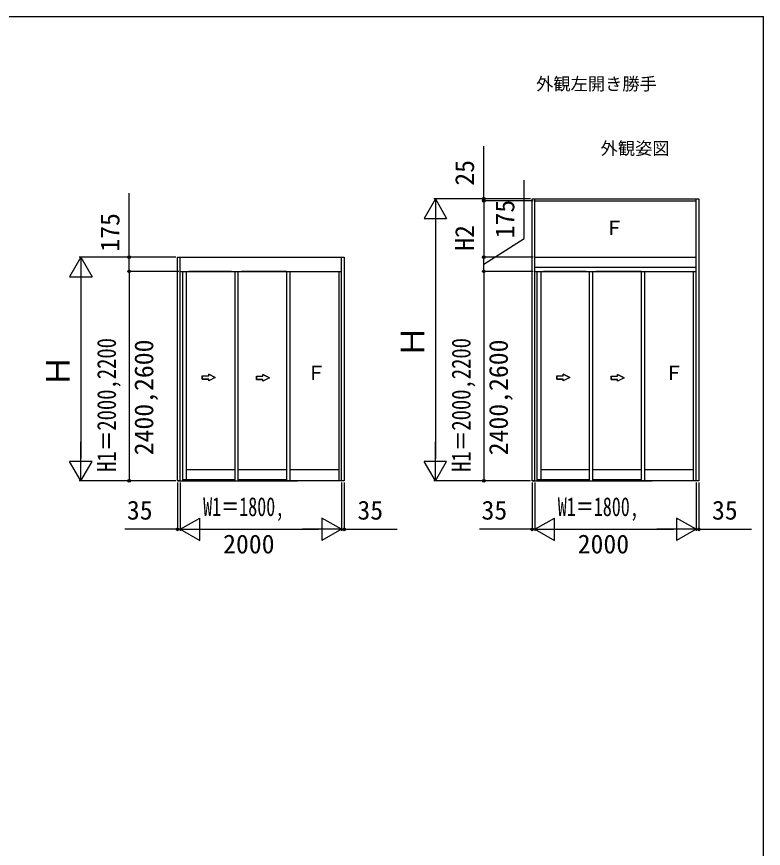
# Model space of a CAD drawing. Units: millimetres, scale not verified. Extents: x -700 to 700, y -1043 to 1038.
# Drawn here: x 237 to 700, y 481 to 997 of the extents above; entities that cross this region are included whole.
import ezdxf
from ezdxf.enums import TextEntityAlignment as Align

# ---------------------------------------------------------------- set-up
doc = ezdxf.new("R2010")
doc.units = ezdxf.units.MM
doc.header["$LTSCALE"] = 6
for name, color, linetype in [('0-1_USER1', 3, 'Continuous'), ('0-6_YKK_A1', 4, 'Continuous'), ('0-7_YKK_D', 6, 'Continuous'), ('0-8_YKK_ZWAK', 7, 'Continuous')]:
    doc.layers.add(name, color=color, linetype=linetype)
doc.styles.add('ＭＳ ゴシック', font='')
doc.styles.get('ＭＳ ゴシック').set_extended_font_data('MS Gothic')

msp = doc.modelspace()

# ---------------------------------------------------------------- linework, layer by layer
at = {"layer": '0-6_YKK_A1'}
for p, q in [((556.5, 708.7), (556.5, 883.7)), ((556.5, 883.7), (660, 883.7)), ((558.25, 708.7), (558.25, 883.7)), ((558.25, 882.45), (657.8, 882.45)), ((658.25, 708.7), (658.25, 883.7)), ((660, 883.7), (660, 708.7)), ((336.5, 708.7), (336.5, 847.45)), ((336.5, 847.45), (440, 847.45)), ((338.25, 847.45), (405.67, 847.45)), ((338.25, 708.7), (338.25, 847.45)), ((438.25, 708.7), (438.25, 847.45)), ((440, 847.45), (440, 708.7)), ((558.25, 847.45), (625.67, 847.45)), ((558.25, 847.45), (658.25, 847.45)), ((558.25, 841.2), (658.25, 841.2)), ((338.25, 838.7), (438.25, 838.7)), ((339.5, 838.7), (339.5, 708.7)), ((341.85, 838.7), (341.85, 709.3)), ((370.095, 838.7), (343.6, 838.7)), ((372.015, 838.7), (372.015, 708.7)), ((374.015, 838.7), (374.015, 708.7)), ((404.17, 838.7), (376.115, 838.7)), ((404.175, 838.7), (404.175, 708.7)), ((406.17, 838.7), (406.17, 708.7)), ((436.75, 708.7), (436.75, 838.7)), ((558.25, 838.7), (658.25, 838.7)), ((559.5, 838.7), (559.5, 708.7)), ((561.85, 838.7), (561.85, 709.3)), ((590.095, 838.7), (563.6, 838.7)), ((592.015, 838.7), (592.015, 708.7)), ((594.015, 838.7), (594.015, 708.7)), ((624.17, 838.7), (596.115, 838.7)), ((624.175, 838.7), (624.175, 708.7)), ((626.17, 838.7), (626.17, 708.7)), ((656.75, 708.7), (656.75, 838.7)), ((359.842, 772.829), (355.842, 774.956)), ((355.842, 773.829), (355.842, 774.956)), ((393.531, 772.613), (389.531, 774.74)), ((389.531, 773.613), (389.531, 774.74)), ((579.842, 772.829), (575.842, 774.956)), ((575.842, 773.829), (575.842, 774.956)), ((613.531, 772.613), (609.531, 774.74)), ((609.531, 773.613), (609.531, 774.74)), ((351.842, 773.829), (355.842, 773.829)), ((351.842, 773.829), (351.842, 771.829)), ((351.842, 771.829), (355.842, 771.829)), ((359.842, 772.829), (355.842, 770.702)), ((355.842, 770.702), (355.842, 771.829)), ((385.581, 773.613), (389.531, 773.613)), ((385.581, 773.613), (385.581, 771.613)), ((385.581, 771.613), (389.531, 771.613)), ((393.531, 772.613), (389.531, 770.487)), ((389.531, 770.487), (389.531, 771.613)), ((571.842, 773.829), (575.842, 773.829)), ((571.842, 773.829), (571.842, 771.829)), ((571.842, 771.829), (575.842, 771.829)), ((579.842, 772.829), (575.842, 770.702)), ((575.842, 770.702), (575.842, 771.829)), ((605.581, 773.613), (609.531, 773.613)), ((605.581, 773.613), (605.581, 771.613)), ((605.581, 771.613), (609.531, 771.613)), ((613.531, 772.613), (609.531, 770.487)), ((609.531, 770.487), (609.531, 771.613)), ((372.015, 715.5), (341.85, 715.5)), ((404.17, 715.5), (374.015, 715.5)), ((436.75, 715.5), (406.17, 715.5)), ((592.015, 715.5), (561.85, 715.5)), ((624.17, 715.5), (594.015, 715.5)), ((656.75, 715.5), (626.17, 715.5)), ((338.25, 708.7), (336.5, 708.7)), ((336.5, 708.7), (410.989, 708.7)), ((338.25, 708.7), (339.3, 708.7)), ((372.015, 709.3), (339.5, 709.3)), ((404.17, 709.3), (374.015, 709.3)), ((440, 708.7), (404.17, 708.7)), ((558.25, 708.7), (556.5, 708.7)), ((556.5, 708.7), (630.989, 708.7)), ((558.25, 708.7), (559.3, 708.7)), ((592.015, 709.3), (559.5, 709.3)), ((624.17, 709.3), (594.015, 709.3)), ((660, 708.7), (624.17, 708.7))]:
    msp.add_line(p, q, dxfattribs=at)
for points in [[(355.842, 771.829), (351.842, 771.829), (351.842, 773.829), (355.842, 773.829), (355.842, 774.956), (359.842, 772.829), (355.842, 770.702)], [(389.531, 771.613), (385.581, 771.613), (385.581, 773.613), (389.531, 773.613), (389.531, 774.74), (393.531, 772.613), (389.531, 770.487)], [(575.842, 771.829), (571.842, 771.829), (571.842, 773.829), (575.842, 773.829), (575.842, 774.956), (579.842, 772.829), (575.842, 770.702)], [(609.531, 771.613), (605.581, 771.613), (605.581, 773.613), (609.531, 773.613), (609.531, 774.74), (613.531, 772.613), (609.531, 770.487)]]:
    msp.add_lwpolyline(points, close=True, dxfattribs=at)
at = {"layer": '0-7_YKK_D'}
for p, q in [((526.5, 883.7), (526.5, 916.409)), ((496.5, 883.7), (489.5, 871.576)), ((555.5, 883.7), (495.5, 883.7)), ((496.5, 883.7), (503.5, 871.576)), ((496.5, 883.7), (496.5, 859.451)), ((555.5, 883.7), (525.5, 883.7)), ((557.25, 882.45), (525.5, 882.45)), ((557.25, 882.45), (525.5, 882.45)), ((526.5, 882.45), (526.5, 883.7)), ((526.5, 882.45), (526.5, 879.05)), ((526.5, 882.45), (526.5, 847.45)), ((489.5, 871.576), (503.5, 871.576)), ((496.5, 869.7), (496.5, 722.7)), ((276.5, 847.45), (269.5, 835.326)), ((335.5, 847.45), (275.5, 847.45)), ((276.5, 847.45), (283.5, 835.326)), ((276.5, 847.45), (276.5, 823.201)), ((335.5, 847.45), (305.5, 847.45)), ((557.25, 847.45), (525.5, 847.45)), ((557.25, 847.45), (525.5, 847.45)), ((526.5, 838.7), (526.5, 847.45)), ((337.25, 838.7), (305.5, 838.7)), ((337.25, 838.7), (305.5, 838.7)), ((306.5, 838.7), (306.5, 708.7)), ((557.25, 838.7), (525.5, 838.7)), ((557.25, 838.7), (525.5, 838.7)), ((526.5, 838.7), (526.5, 708.7)), ((269.5, 835.326), (283.5, 835.326)), ((276.5, 833.45), (276.5, 722.7)), ((276.5, 708.7), (276.5, 732.949)), ((496.5, 708.7), (496.5, 732.949)), ((276.5, 708.7), (269.5, 720.824)), ((283.5, 720.824), (269.5, 720.824)), ((276.5, 708.7), (283.5, 720.824)), ((496.5, 708.7), (489.5, 720.824)), ((503.5, 720.824), (489.5, 720.824)), ((496.5, 708.7), (503.5, 720.824)), ((335.5, 708.7), (275.5, 708.7)), ((335.5, 708.7), (305.5, 708.7)), ((336.5, 707.7), (336.5, 677.7)), ((338.25, 707.7), (338.25, 677.7)), ((338.25, 707.7), (338.25, 677.7)), ((438.25, 707.7), (438.25, 677.7)), ((438.25, 707.7), (438.25, 677.7)), ((440, 707.7), (440, 677.7)), ((555.5, 708.7), (495.5, 708.7)), ((555.5, 708.7), (525.5, 708.7)), ((556.5, 707.7), (556.5, 677.7)), ((558.25, 707.7), (558.25, 677.7)), ((558.25, 707.7), (558.25, 677.7)), ((658.25, 707.7), (658.25, 677.7)), ((658.25, 707.7), (658.25, 677.7)), ((660, 707.7), (660, 677.7)), ((338.25, 678.7), (350.374, 685.7)), ((350.374, 671.7), (350.374, 685.7)), ((438.25, 678.7), (426.126, 685.7)), ((426.126, 685.7), (426.126, 671.7)), ((558.25, 678.7), (570.374, 685.7)), ((570.374, 671.7), (570.374, 685.7)), ((658.25, 678.7), (646.126, 685.7)), ((646.126, 685.7), (646.126, 671.7)), ((336.5, 678.7), (303.791, 678.7)), ((338.25, 678.7), (336.5, 678.7)), ((338.25, 678.7), (341.65, 678.7)), ((338.25, 678.7), (350.374, 671.7)), ((338.25, 678.7), (362.499, 678.7)), ((352.25, 678.7), (424.25, 678.7)), ((438.25, 678.7), (414.001, 678.7)), ((438.25, 678.7), (426.126, 671.7)), ((438.25, 678.7), (434.85, 678.7)), ((438.25, 678.7), (440, 678.7)), ((440, 678.7), (472.709, 678.7)), ((556.5, 678.7), (523.791, 678.7)), ((558.25, 678.7), (556.5, 678.7)), ((558.25, 678.7), (561.65, 678.7)), ((558.25, 678.7), (570.374, 671.7)), ((558.25, 678.7), (582.499, 678.7)), ((572.25, 678.7), (644.25, 678.7)), ((658.25, 678.7), (634.001, 678.7)), ((658.25, 678.7), (646.126, 671.7)), ((658.25, 678.7), (654.85, 678.7)), ((658.25, 678.7), (660, 678.7)), ((660, 678.7), (692.709, 678.7))]:
    msp.add_line(p, q, dxfattribs=at)
for points in [[(526.5, 843.075), (551.5, 859.089), (551.5, 895.362)], [(306.5, 838.7), (306.5, 847.45), (306.5, 887.123)]]:
    msp.add_lwpolyline(points, dxfattribs=at)
for centre in [(526.5, 883.7), (526.5, 882.45), (526.5, 882.45), (306.5, 847.45), (526.5, 847.45), (526.5, 847.45), (306.5, 838.7), (306.5, 838.7), (526.5, 838.7), (526.5, 838.7), (306.5, 708.7), (526.5, 708.7), (336.5, 678.7), (440, 678.7), (556.5, 678.7), (660, 678.7)]:
    msp.add_circle(centre, 0.85, dxfattribs=at)
at = {"layer": '0-8_YKK_ZWAK'}
msp.add_line((-700, 996.7), (700, 996.7), dxfattribs=at)
msp.add_lwpolyline([(-700, -1043.3), (700, -1043.3), (700, 996.7)], dxfattribs=at)

# ---------------------------------------------------------------- texts
at = {"layer": '0-1_USER1', "style": 'ＭＳ ゴシック'}
for s, p in [('外観左開き勝手', (559, 948.7)), ('外観姿図', (599, 908.7))]:
    msp.add_text(s, height=7.845, dxfattribs=at).set_placement(p, align=Align.BOTTOM_LEFT)
at = {"layer": '0-6_YKK_A1', "style": 'ＭＳ ゴシック'}
for p in [(601.568, 858.7), (416.568, 768.7), (638.568, 768.7)]:
    msp.add_text('Ｆ', height=8.798, dxfattribs=at).set_placement(p, align=Align.BOTTOM_LEFT)
at = {"layer": '0-7_YKK_D', "style": 'ＭＳ ゴシック'}
for s, height, p in [('25', 11.73, (524, 891.818)), ('175', 11.73, (549, 859.135)), ('175', 11.73, (304, 850.895)), ('H2', 11.73, (524, 851.45)), ('Ｈ', 14.66, (494, 785.064)), ('2400,2600', 11.73, (325, 724.609)), ('2400,2600', 11.73, (545, 724.609)), ('Ｈ', 14.66, (274, 766.939))]:
    msp.add_text(s, height=height, rotation=90, dxfattribs=at).set_placement(p, align=Align.BOTTOM_LEFT)
at = {"layer": '0-7_YKK_D', "style": 'ＭＳ ゴシック', "width": 0.8}
for p in [(301.818, 714.318), (521.818, 714.318)]:
    msp.add_text('H1＝2000,2200', height=11.73, rotation=90, dxfattribs=at).set_placement(p, align=Align.BOTTOM_LEFT)
at = {"layer": '0-7_YKK_D', "style": 'ＭＳ ゴシック', "width": 0.7}
for p in [(352.423, 683.382), (572.423, 683.382)]:
    msp.add_text('W1＝1800,', height=11.73, dxfattribs=at).set_placement(p, align=Align.BOTTOM_LEFT)
at = {"layer": '0-7_YKK_D', "style": 'ＭＳ ゴシック'}
for s, p in [('35', (305.109, 681.2)), ('35', (448.118, 681.2)), ('35', (525.109, 681.2)), ('35', (668.118, 681.2)), ('2000', (364.795, 660.2)), ('2000', (584.795, 660.2))]:
    msp.add_text(s, height=11.73, dxfattribs=at).set_placement(p, align=Align.BOTTOM_LEFT)

doc.saveas('drawing.dxf')
